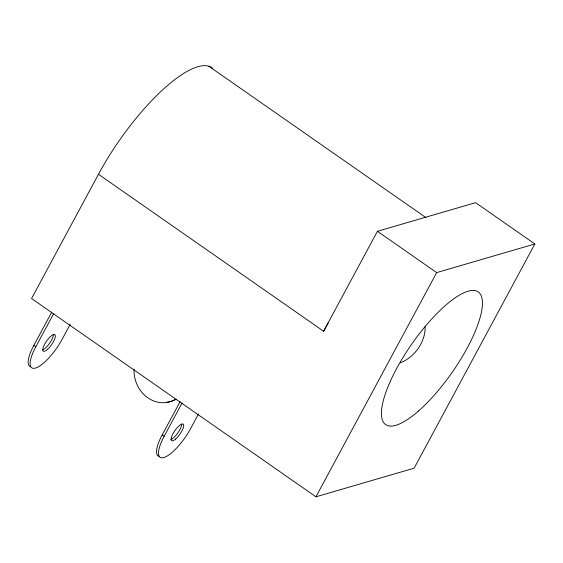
<?xml version="1.0" encoding="UTF-8"?>
<svg xmlns="http://www.w3.org/2000/svg" width="563" height="563" viewBox="0 0 563 563"><rect width="100%" height="100%" fill="white"/><g stroke="black" fill="none" stroke-linecap="round" stroke-linejoin="round"><path stroke-width="0.84" d="M98.469 174.277L31.563 298.538L315.949 496.805L414.129 468.184L534.85 243.969L475.608 202.666L377.428 231.294L323.605 331.241L98.469 174.277A112.487 34.301 -55.1 0 1 212.413 68.081M30.578 366.809A30.332 9.247 -55.1 0 1 33.843 345.379L51.74 312.148M70.192 324.372L62.296 339.039A30.332 9.247 -55.1 0 1 35.518 368.04A30.332 9.247 -55.1 0 1 35.821 346.759L53.696 313.563M158.942 456.297A30.332 9.247 -55.1 0 1 162.207 434.875L180.083 401.679M198.556 413.861L190.66 428.527A30.332 9.247 -55.1 0 1 163.882 457.536A30.332 9.247 -55.1 0 1 164.185 436.248L182.06 403.052M315.949 496.805L436.67 272.598L534.85 243.969M400.441 362.797C414.671 357.16 425.628 341.769 425.178 326.378M208.76 66.195L425.959 217.621M377.428 231.294L436.67 272.598M33.843 345.379L35.821 346.759M162.207 434.875L164.185 436.248M323.605 331.241A112.487 34.301 -55.1 0 1 328.159 323.085M53.394 334.682A10.113 3.082 -55.1 0 1 49.431 343.536A10.113 3.082 -55.1 0 1 42.57 349.904M175.093 399.526A30.332 27.017 73.7 0 1 147.126 397.295A30.332 27.017 73.7 0 1 134.085 369.173M176.198 399.202A30.332 27.017 73.7 0 1 166.528 402.292M181.758 424.178A10.113 3.082 -55.1 0 1 177.795 433.031A10.113 3.082 -55.1 0 1 170.934 439.393M418.323 411.159A80.889 24.666 -55.1 0 0 480.858 295.019A80.889 24.666 -55.1 0 0 396.641 368.526A80.889 24.666 -55.1 0 0 418.323 411.159M47.355 349.51A10.113 3.082 -55.1 0 0 55.174 334.992A10.113 3.082 -55.1 0 0 44.646 344.183A10.113 3.082 -55.1 0 0 47.355 349.51M175.719 439.006A10.113 3.082 -55.1 0 0 183.538 424.488A10.113 3.082 -55.1 0 0 173.01 433.679A10.113 3.082 -55.1 0 0 175.719 439.006"/></g></svg>
